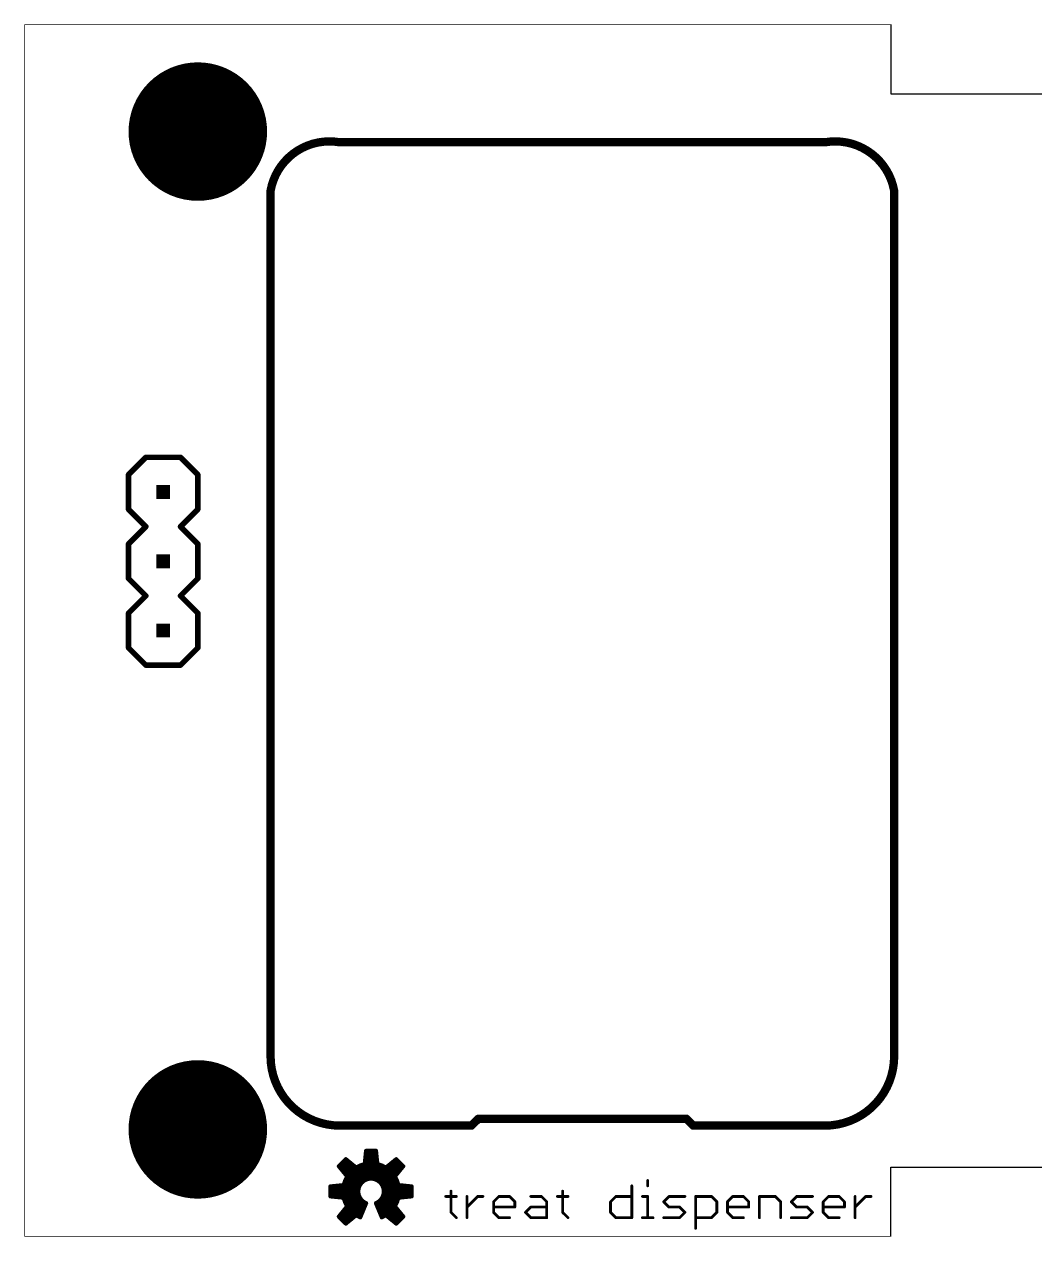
# Model space of a CAD drawing. Extents: x 0 to 3.61, y 0 to 1.75.
# Drawn here: x 0 to 1.458, y 0 to 1.75 of the extents above; entities that cross this region are included whole.
import ezdxf

# ---------------------------------------------------------------- set-up
doc = ezdxf.new("R2010")
doc.units = 0
for name, color, linetype in [('18', 94, 'CONTINUOUS'), ('20', 178, 'CONTINUOUS'), ('21', 2, 'CONTINUOUS'), ('51', 251, 'CONTINUOUS')]:
    doc.layers.add(name, color=color, linetype=linetype)

# ---------------------------------------------------------------- blocks, each defined once
blk = doc.blocks.new('RECT')
blk.add_solid([(-0.5, -0.5), (0.5, -0.5), (-0.5, 0.5), (0.5, 0.5)])
blk = doc.blocks.new('ROUNDV')
at = {"const_width": 0.5}
blk.add_lwpolyline([(0, -0.25, 1), (0, 0.25, 1), (0, -0.25)], format="xyb", dxfattribs=at)

msp = doc.modelspace()

# ---------------------------------------------------------------- linework, layer by layer
at = {"layer": '20'}
for p, q in [((1.25, 1.75), (1.25, 1.65)), ((1.25, 1.65), (2.25, 1.65)), ((1.25, 0), (1.25, 0.1)), ((1.25, 0.1), (2.25, 0.1))]:
    msp.add_line(p, q, dxfattribs=at)
at = {"layer": '20', "const_width": 0.000984}
for points in [[(0, 1.75), (0, 0)], [(1.25, 1.75), (0, 1.75)], [(0, 0), (1.25, 0)]]:
    msp.add_lwpolyline(points, dxfattribs=at)
at = {"layer": '20', "const_width": 0.000492}
for points in [[(0.000246, 1.75, 1), (-0.000246, 1.75)], [(0, 1.750246, 1), (0, 1.749754)], [(1.25, 1.749754, 1), (1.25, 1.750246)], [(0, 0.000246, 1), (0, -0.000246)], [(-0.000246, 0, 1), (0.000246, 0)], [(1.25, -0.000246, 1), (1.25, 0.000246)]]:
    msp.add_lwpolyline(points, format="xyb", dxfattribs=at)
at = {"layer": '21'}
for points, const_width in [([(0.455, 1.58, 0.414214), (0.355, 1.51)], 0.012), ([(0.455, 1.583, 1), (0.455, 1.577)], 0.006), ([(0.454479, 1.577046, 1), (0.455521, 1.582954)], 0.006), ([(1.255, 1.51, 0.414214), (1.155, 1.58)], 0.012), ([(1.154479, 1.582954, 1), (1.155521, 1.577046)], 0.006), ([(1.155, 1.577, 1), (1.155, 1.583)], 0.006), ([(0.358, 1.51, 1), (0.352, 1.51)], 0.006), ([(0.352046, 1.510521, 1), (0.357954, 1.509479)], 0.006), ([(1.258, 1.51, 1), (1.252, 1.51)], 0.006), ([(1.252046, 1.509479, 1), (1.257954, 1.510521)], 0.006), ([(0.175, 1.127, 1), (0.175, 1.123)], 0.004), ([(0.176414, 1.123586, 1), (0.173586, 1.126414)], 0.004), ([(0.226414, 1.126414, 1), (0.223586, 1.123586)], 0.004), ([(0.225, 1.123, 1), (0.225, 1.127)], 0.004), ([(0.152, 1.1, 1), (0.148, 1.1)], 0.004), ([(0.148586, 1.101414, 1), (0.151414, 1.098586)], 0.004), ([(0.252, 1.1, 1), (0.248, 1.1)], 0.004), ([(0.248586, 1.098586, 1), (0.251414, 1.101414)], 0.004), ([(0.151414, 1.051414, 1), (0.148586, 1.048586)], 0.004), ([(0.148, 1.05, 1), (0.152, 1.05)], 0.004), ([(0.248, 1.05, 1), (0.252, 1.05)], 0.004), ([(0.251414, 1.048586, 1), (0.248586, 1.051414)], 0.004), ([(0.176414, 1.023586, 1), (0.173586, 1.026414)], 0.004), ([(0.173586, 1.023586, 1), (0.176414, 1.026414)], 0.004), ([(0.226414, 1.026414, 1), (0.223586, 1.023586)], 0.004), ([(0.223586, 1.026414, 1), (0.226414, 1.023586)], 0.004), ([(0.152, 1, 1), (0.148, 1)], 0.004), ([(0.148586, 1.001414, 1), (0.151414, 0.998586)], 0.004), ([(0.252, 1, 1), (0.248, 1)], 0.004), ([(0.248586, 0.998586, 1), (0.251414, 1.001414)], 0.004), ([(0.151414, 0.951414, 1), (0.148586, 0.948586)], 0.004), ([(0.148, 0.95, 1), (0.152, 0.95)], 0.004), ([(0.248, 0.95, 1), (0.252, 0.95)], 0.004), ([(0.251414, 0.948586, 1), (0.248586, 0.951414)], 0.004), ([(0.176414, 0.923586, 1), (0.173586, 0.926414)], 0.004), ([(0.173586, 0.923586, 1), (0.176414, 0.926414)], 0.004), ([(0.226414, 0.926414, 1), (0.223586, 0.923586)], 0.004), ([(0.223586, 0.926414, 1), (0.226414, 0.923586)], 0.004), ([(0.152, 0.9, 1), (0.148, 0.9)], 0.004), ([(0.148586, 0.901414, 1), (0.151414, 0.898586)], 0.004), ([(0.252, 0.9, 1), (0.248, 0.9)], 0.004), ([(0.248586, 0.898586, 1), (0.251414, 0.901414)], 0.004), ([(0.151414, 0.851414, 1), (0.148586, 0.848586)], 0.004), ([(0.148, 0.85, 1), (0.152, 0.85)], 0.004), ([(0.248, 0.85, 1), (0.252, 0.85)], 0.004), ([(0.251414, 0.848586, 1), (0.248586, 0.851414)], 0.004), ([(0.175, 0.827, 1), (0.175, 0.823)], 0.004), ([(0.173586, 0.823586, 1), (0.176414, 0.826414)], 0.004), ([(0.223586, 0.826414, 1), (0.226414, 0.823586)], 0.004), ([(0.225, 0.823, 1), (0.225, 0.827)], 0.004), ([(0.355, 0.26, 0.414214), (0.455, 0.16)], 0.012), ([(0.358, 0.26, 1), (0.352, 0.26)], 0.006), ([(0.352, 0.26, 1), (0.358, 0.26)], 0.006), ([(1.155, 0.16, 0.414214), (1.255, 0.26)], 0.012), ([(1.258, 0.26, 1), (1.252, 0.26)], 0.006), ([(1.252, 0.26, 1), (1.258, 0.26)], 0.006), ([(0.655, 0.173, 1), (0.655, 0.167)], 0.006), ([(0.657121, 0.167879, 1), (0.652879, 0.172121)], 0.006), ([(0.957121, 0.172121, 1), (0.952879, 0.167879)], 0.006), ([(0.955, 0.167, 1), (0.955, 0.173)], 0.006), ([(0.455, 0.163, 1), (0.455, 0.157)], 0.006), ([(0.455, 0.157, 1), (0.455, 0.163)], 0.006), ([(0.642879, 0.162121, 1), (0.647121, 0.157879)], 0.006), ([(0.645, 0.157, 1), (0.645, 0.163)], 0.006), ([(0.965, 0.163, 1), (0.965, 0.157)], 0.006), ([(0.962879, 0.157879, 1), (0.967121, 0.162121)], 0.006), ([(1.155, 0.163, 1), (1.155, 0.157)], 0.006), ([(1.155, 0.157, 1), (1.155, 0.163)], 0.006), ([(0.492803, 0.125091, 1), (0.492803, 0.122138)], 0.002953), ([(0.494272, 0.123465, 1), (0.491334, 0.123764)], 0.002953), ([(0.508666, 0.123764, 1), (0.505728, 0.123465)], 0.002953), ([(0.507197, 0.122138, 1), (0.507197, 0.125091)], 0.002953), ([(0.458445, 0.107815, 1), (0.458445, 0.104862)], 0.002953), ([(0.464575, 0.11268, 1), (0.462709, 0.110391)], 0.002953), ([(0.464686, 0.110491, 1), (0.462598, 0.112579)], 0.002953), ([(0.470015, 0.104862, 1), (0.470015, 0.107815)], 0.002953), ([(0.484012, 0.103918, 1), (0.484912, 0.101106)], 0.002953), ([(0.485138, 0.1012, 1), (0.483786, 0.103825)], 0.002953), ([(0.489397, 0.104712, 1), (0.492335, 0.104414)], 0.002953), ([(0.491047, 0.107815, 1), (0.491047, 0.104862)], 0.002953), ([(0.491647, 0.11372, 1), (0.491647, 0.110768)], 0.002953), ([(0.491316, 0.103157, 1), (0.490416, 0.105969)], 0.002953), ([(0.492248, 0.119626, 1), (0.492248, 0.116673)], 0.002953), ([(0.509584, 0.105969, 1), (0.508684, 0.103157)], 0.002953), ([(0.507665, 0.104414, 1), (0.510603, 0.104712)], 0.002953), ([(0.507752, 0.116673, 1), (0.507752, 0.119626)], 0.002953), ([(0.508353, 0.110768, 1), (0.508353, 0.11372)], 0.002953), ([(0.508953, 0.104862, 1), (0.508953, 0.107815)], 0.002953), ([(0.516214, 0.103825, 1), (0.514862, 0.1012)], 0.002953), ([(0.515088, 0.101106, 1), (0.515988, 0.103918)], 0.002953), ([(0.529985, 0.107815, 1), (0.529985, 0.104862)], 0.002953), ([(0.537402, 0.112579, 1), (0.535314, 0.110491)], 0.002953), ([(0.537291, 0.110391, 1), (0.535425, 0.11268)], 0.002953), ([(0.541555, 0.104862, 1), (0.541555, 0.107815)], 0.002953), ([(0.454609, 0.102291, 1), (0.45232, 0.100425)], 0.002953), ([(0.452421, 0.102402, 1), (0.454509, 0.100314)], 0.002953), ([(0.454219, 0.101909, 1), (0.454219, 0.098957)], 0.002953), ([(0.459034, 0.096004, 1), (0.459034, 0.093051)], 0.002953), ([(0.463849, 0.090098, 1), (0.463849, 0.087146)], 0.002953), ([(0.466879, 0.08584, 1), (0.464254, 0.087192)], 0.002953), ([(0.464423, 0.085583, 1), (0.466711, 0.087449)], 0.002953), ([(0.477808, 0.100746, 1), (0.47916, 0.098121)], 0.002953), ([(0.477258, 0.098957, 1), (0.477258, 0.101909)], 0.002953), ([(0.477551, 0.098289, 1), (0.479417, 0.100577)], 0.002953), ([(0.480426, 0.101909, 1), (0.480426, 0.098957)], 0.002953), ([(0.519575, 0.098957, 1), (0.519575, 0.101909)], 0.002953), ([(0.520583, 0.100577, 1), (0.522449, 0.098289)], 0.002953), ([(0.52084, 0.098121, 1), (0.522192, 0.100746)], 0.002953), ([(0.522742, 0.101909, 1), (0.522742, 0.098957)], 0.002953), ([(0.533289, 0.087449, 1), (0.535577, 0.085583)], 0.002953), ([(0.535746, 0.087192, 1), (0.533121, 0.08584)], 0.002953), ([(0.53615, 0.087146, 1), (0.53615, 0.090098)], 0.002953), ([(0.540966, 0.093051, 1), (0.540966, 0.096004)], 0.002953), ([(0.54768, 0.100425, 1), (0.545391, 0.102291)], 0.002953), ([(0.545491, 0.100314, 1), (0.547579, 0.102402)], 0.002953), ([(0.545781, 0.098957, 1), (0.545781, 0.101909)], 0.002953), ([(0.441236, 0.073666, 1), (0.441535, 0.070728)], 0.002953), ([(0.442862, 0.072197, 1), (0.439909, 0.072197)], 0.002953), ([(0.441386, 0.072382, 1), (0.441386, 0.069429)], 0.002953), ([(0.459031, 0.074584, 1), (0.461843, 0.073684)], 0.002953), ([(0.461294, 0.078287, 1), (0.461294, 0.075335)], 0.002953), ([(0.460586, 0.072665, 1), (0.460288, 0.075603)], 0.002953), ([(0.461175, 0.081214, 1), (0.4638, 0.079862)], 0.002953), ([(0.463894, 0.080088, 1), (0.461082, 0.080988)], 0.002953), ([(0.46361, 0.084193, 1), (0.46361, 0.08124)], 0.002953), ([(0.480691, 0.069906, 1), (0.483455, 0.068865)], 0.002953), ([(0.483539, 0.069209, 1), (0.480607, 0.069563)], 0.002953), ([(0.482411, 0.074353, 1), (0.484848, 0.072686)], 0.002953), ([(0.485011, 0.072999, 1), (0.482248, 0.07404)], 0.002953), ([(0.482645, 0.069429, 1), (0.482645, 0.072382)], 0.002953), ([(0.485139, 0.078265, 1), (0.48711, 0.076066)], 0.002953), ([(0.487343, 0.076332, 1), (0.484906, 0.077999)], 0.002953), ([(0.485882, 0.075335, 1), (0.485882, 0.078287)], 0.002953), ([(0.488718, 0.081416, 1), (0.49011, 0.078811)], 0.002953), ([(0.490399, 0.079014, 1), (0.488429, 0.081213)], 0.002953), ([(0.492944, 0.083626, 1), (0.493677, 0.080765)], 0.002953), ([(0.494006, 0.080894, 1), (0.492614, 0.083498)], 0.002953), ([(0.495343, 0.08124, 1), (0.495343, 0.084193)], 0.002953), ([(0.497573, 0.084768, 1), (0.497605, 0.081816)], 0.002953), ([(0.497956, 0.081862, 1), (0.497223, 0.084722)], 0.002953), ([(0.502342, 0.084778, 1), (0.501671, 0.081902)], 0.002953), ([(0.502023, 0.081864, 1), (0.501991, 0.084816)], 0.002953), ([(0.50468, 0.084193, 1), (0.50468, 0.08124)], 0.002953), ([(0.506976, 0.083654, 1), (0.505641, 0.08102)], 0.002953), ([(0.505973, 0.080899, 1), (0.506644, 0.083775)], 0.002953), ([(0.51121, 0.08146, 1), (0.509288, 0.079219)], 0.002953), ([(0.509582, 0.079023, 1), (0.510916, 0.081657)], 0.002953), ([(0.514802, 0.078324, 1), (0.512402, 0.076604)], 0.002953), ([(0.51407, 0.078287, 1), (0.51407, 0.075335)], 0.002953), ([(0.512641, 0.076343, 1), (0.514563, 0.078584)], 0.002953), ([(0.517545, 0.074423, 1), (0.514805, 0.073323)], 0.002953), ([(0.514975, 0.073013, 1), (0.517375, 0.074733)], 0.002953), ([(0.517367, 0.072382, 1), (0.517367, 0.069429)], 0.002953), ([(0.519283, 0.069983, 1), (0.51636, 0.069565)], 0.002953), ([(0.516451, 0.069224, 1), (0.519191, 0.070324)], 0.002953), ([(0.538918, 0.080988, 1), (0.536106, 0.080088)], 0.002953), ([(0.5362, 0.079862, 1), (0.538825, 0.081214)], 0.002953), ([(0.53639, 0.08124, 1), (0.53639, 0.084193)], 0.002953), ([(0.539712, 0.075603, 1), (0.539414, 0.072665)], 0.002953), ([(0.538157, 0.073684, 1), (0.540969, 0.074584)], 0.002953), ([(0.538706, 0.075335, 1), (0.538706, 0.078287)], 0.002953), ([(0.560091, 0.072197, 1), (0.557138, 0.072197)], 0.002953), ([(0.558465, 0.070728, 1), (0.558764, 0.073666)], 0.002953), ([(0.558614, 0.069429, 1), (0.558614, 0.072382)], 0.002953), ([(0.877358, 0.073039, 1), (0.875358, 0.073039)], 0.002), ([(0.900377, 0.080712, 1), (0.898377, 0.080712)], 0.002), ([(0.898377, 0.073039, 1), (0.900377, 0.073039)], 0.002), ([(0.441535, 0.059272, 1), (0.441236, 0.056334)], 0.002953), ([(0.441386, 0.060571, 1), (0.441386, 0.057618)], 0.002953), ([(0.439909, 0.057803, 1), (0.442862, 0.057803)], 0.002953), ([(0.441386, 0.066476, 1), (0.441386, 0.063524)], 0.002953), ([(0.461843, 0.056316, 1), (0.459031, 0.055416)], 0.002953), ([(0.461294, 0.054665, 1), (0.461294, 0.051713)], 0.002953), ([(0.460288, 0.054397, 1), (0.460586, 0.057335)], 0.002953), ([(0.483009, 0.065173, 1), (0.480077, 0.064827)], 0.002953), ([(0.480078, 0.065177, 1), (0.483009, 0.064823)], 0.002953), ([(0.483438, 0.061202, 1), (0.480668, 0.06018)], 0.002953), ([(0.480587, 0.060518, 1), (0.483519, 0.060865)], 0.002953), ([(0.481543, 0.063524, 1), (0.481543, 0.066476)], 0.002953), ([(0.484782, 0.057441, 1), (0.482327, 0.0558)], 0.002953), ([(0.482169, 0.05611, 1), (0.48494, 0.057132)], 0.002953), ([(0.482642, 0.057618, 1), (0.482642, 0.060571)], 0.002953), ([(0.486967, 0.054097, 1), (0.484963, 0.051929)], 0.002953), ([(0.484738, 0.052193, 1), (0.487193, 0.053834)], 0.002953), ([(0.485848, 0.051713, 1), (0.485848, 0.054665)], 0.002953), ([(0.489872, 0.051357, 1), (0.48843, 0.04878)], 0.002953), ([(0.488149, 0.048984, 1), (0.490153, 0.051153)], 0.002953), ([(0.509903, 0.051194, 1), (0.511921, 0.049039)], 0.002953), ([(0.511637, 0.04883, 1), (0.510188, 0.051403)], 0.002953), ([(0.512899, 0.053943, 1), (0.515372, 0.05233)], 0.002953), ([(0.51417, 0.054665, 1), (0.51417, 0.051713)], 0.002953), ([(0.515145, 0.05206, 1), (0.513126, 0.054214)], 0.002953), ([(0.515156, 0.057327, 1), (0.517942, 0.056347)], 0.002953), ([(0.517785, 0.05603, 1), (0.515312, 0.057644)], 0.002953), ([(0.517342, 0.060571, 1), (0.517342, 0.057618)], 0.002953), ([(0.516544, 0.061149, 1), (0.519483, 0.06086)], 0.002953), ([(0.519407, 0.060515, 1), (0.516621, 0.061494)], 0.002953), ([(0.518407, 0.066476, 1), (0.518407, 0.063524)], 0.002953), ([(0.519916, 0.065256, 1), (0.516977, 0.065545)], 0.002953), ([(0.516985, 0.065192, 1), (0.519908, 0.06561)], 0.002953), ([(0.539414, 0.057335, 1), (0.539712, 0.054397)], 0.002953), ([(0.540969, 0.055416, 1), (0.538157, 0.056316)], 0.002953), ([(0.538706, 0.051713, 1), (0.538706, 0.054665)], 0.002953), ([(0.557138, 0.057803, 1), (0.560091, 0.057803)], 0.002953), ([(0.558764, 0.056334, 1), (0.558465, 0.059272)], 0.002953), ([(0.558614, 0.063524, 1), (0.558614, 0.066476)], 0.002953), ([(0.558614, 0.057618, 1), (0.558614, 0.060571)], 0.002953), ([(0.607796, 0.058693, 1), (0.607796, 0.056693)], 0.002), ([(0.616469, 0.065366, 1), (0.614469, 0.065366)], 0.002), ([(0.623142, 0.056693, 1), (0.623142, 0.058693)], 0.002), ([(0.639488, 0.057693, 1), (0.637488, 0.057693)], 0.002), ([(0.653835, 0.058693, 1), (0.653835, 0.056693)], 0.002), ([(0.654542, 0.056986, 1), (0.653128, 0.0584)], 0.002), ([(0.661508, 0.056693, 1), (0.661508, 0.058693)], 0.002), ([(0.684528, 0.058693, 1), (0.684528, 0.056693)], 0.002), ([(0.685235, 0.056986, 1), (0.68382, 0.0584)], 0.002), ([(0.700581, 0.0584, 1), (0.699167, 0.056986)], 0.002), ([(0.699874, 0.056693, 1), (0.699874, 0.058693)], 0.002), ([(0.730567, 0.058693, 1), (0.730567, 0.056693)], 0.002), ([(0.74662, 0.0584, 1), (0.745206, 0.056986)], 0.002), ([(0.745913, 0.056693, 1), (0.745913, 0.058693)], 0.002), ([(0.768933, 0.058693, 1), (0.768933, 0.056693)], 0.002), ([(0.777606, 0.065366, 1), (0.775606, 0.065366)], 0.002), ([(0.784279, 0.056693, 1), (0.784279, 0.058693)], 0.002), ([(0.853338, 0.058693, 1), (0.853338, 0.056693)], 0.002), ([(0.854045, 0.056986, 1), (0.852631, 0.0584)], 0.002), ([(0.876358, 0.056693, 1), (0.876358, 0.058693)], 0.002), ([(0.891704, 0.058693, 1), (0.891704, 0.056693)], 0.002), ([(0.900377, 0.057693, 1), (0.898377, 0.057693)], 0.002), ([(0.899377, 0.056693, 1), (0.899377, 0.058693)], 0.002), ([(0.93007, 0.058693, 1), (0.93007, 0.056693)], 0.002), ([(0.930777, 0.056986, 1), (0.929363, 0.0584)], 0.002), ([(0.95309, 0.056693, 1), (0.95309, 0.058693)], 0.002), ([(0.969436, 0.057693, 1), (0.967436, 0.057693)], 0.002), ([(0.968436, 0.058693, 1), (0.968436, 0.056693)], 0.002), ([(0.992163, 0.0584, 1), (0.990749, 0.056986)], 0.002), ([(0.991456, 0.056693, 1), (0.991456, 0.058693)], 0.002), ([(1.022149, 0.058693, 1), (1.022149, 0.056693)], 0.002), ([(1.022856, 0.056986, 1), (1.021442, 0.0584)], 0.002), ([(1.038202, 0.0584, 1), (1.036788, 0.056986)], 0.002), ([(1.037495, 0.056693, 1), (1.037495, 0.058693)], 0.002), ([(1.061515, 0.057693, 1), (1.059515, 0.057693)], 0.002), ([(1.060515, 0.058693, 1), (1.060515, 0.056693)], 0.002), ([(1.084241, 0.0584, 1), (1.082827, 0.056986)], 0.002), ([(1.083534, 0.056693, 1), (1.083534, 0.058693)], 0.002), ([(1.114227, 0.058693, 1), (1.114227, 0.056693)], 0.002), ([(1.114934, 0.056986, 1), (1.11352, 0.0584)], 0.002), ([(1.137247, 0.056693, 1), (1.137247, 0.058693)], 0.002), ([(1.160266, 0.058693, 1), (1.160266, 0.056693)], 0.002), ([(1.160973, 0.056986, 1), (1.159559, 0.0584)], 0.002), ([(1.17632, 0.0584, 1), (1.174906, 0.056986)], 0.002), ([(1.175613, 0.056693, 1), (1.175613, 0.058693)], 0.002), ([(1.199633, 0.057693, 1), (1.197633, 0.057693)], 0.002), ([(1.213979, 0.058693, 1), (1.213979, 0.056693)], 0.002), ([(1.214686, 0.056986, 1), (1.213272, 0.0584)], 0.002), ([(1.221652, 0.056693, 1), (1.221652, 0.058693)], 0.002), ([(0.459034, 0.036949, 1), (0.459034, 0.033996)], 0.002953), ([(0.4638, 0.050138, 1), (0.461175, 0.048786)], 0.002953), ([(0.461082, 0.049012, 1), (0.463894, 0.049912)], 0.002953), ([(0.46361, 0.04876, 1), (0.46361, 0.045807)], 0.002953), ([(0.46385, 0.042854, 1), (0.46385, 0.039902)], 0.002953), ([(0.464254, 0.042808, 1), (0.466879, 0.04416)], 0.002953), ([(0.466711, 0.042551, 1), (0.464423, 0.044417)], 0.002953), ([(0.487768, 0.033996, 1), (0.487768, 0.036949)], 0.002953), ([(0.490215, 0.039902, 1), (0.490215, 0.042854)], 0.002953), ([(0.494301, 0.047384, 1), (0.491573, 0.048514)], 0.002953), ([(0.492216, 0.046661, 1), (0.493658, 0.049237)], 0.002953), ([(0.492661, 0.045807, 1), (0.492661, 0.04876)], 0.002953), ([(0.508427, 0.048514, 1), (0.505699, 0.047384)], 0.002953), ([(0.506338, 0.049235, 1), (0.507787, 0.046662)], 0.002953), ([(0.507339, 0.04876, 1), (0.507339, 0.045807)], 0.002953), ([(0.509785, 0.042854, 1), (0.509785, 0.039902)], 0.002953), ([(0.512232, 0.036949, 1), (0.512232, 0.033996)], 0.002953), ([(0.535577, 0.044417, 1), (0.533289, 0.042551)], 0.002953), ([(0.533121, 0.04416, 1), (0.535746, 0.042808)], 0.002953), ([(0.536106, 0.049912, 1), (0.538918, 0.049012)], 0.002953), ([(0.536151, 0.039902, 1), (0.536151, 0.042854)], 0.002953), ([(0.538825, 0.048786, 1), (0.5362, 0.050138)], 0.002953), ([(0.53639, 0.045807, 1), (0.53639, 0.04876)], 0.002953), ([(0.540966, 0.033996, 1), (0.540966, 0.036949)], 0.002953), ([(0.616176, 0.03538, 1), (0.614762, 0.033966)], 0.002), ([(0.614469, 0.034673, 1), (0.616469, 0.034673)], 0.002), ([(0.637781, 0.043053, 1), (0.639196, 0.041639)], 0.002), ([(0.677854, 0.05002, 1), (0.675854, 0.05002)], 0.002), ([(0.676147, 0.050727, 1), (0.677562, 0.049312)], 0.002), ([(0.676854, 0.043346, 1), (0.676854, 0.041346)], 0.002), ([(0.677562, 0.03538, 1), (0.676147, 0.033966)], 0.002), ([(0.675854, 0.034673, 1), (0.677854, 0.034673)], 0.002), ([(0.708547, 0.05002, 1), (0.706547, 0.05002)], 0.002), ([(0.706547, 0.042346, 1), (0.708547, 0.042346)], 0.002), ([(0.70684, 0.049312, 1), (0.708254, 0.050727)], 0.002), ([(0.707547, 0.041346, 1), (0.707547, 0.043346)], 0.002), ([(0.723601, 0.03538, 1), (0.722187, 0.033966)], 0.002), ([(0.722187, 0.03538, 1), (0.723601, 0.033966)], 0.002), ([(0.730567, 0.043346, 1), (0.730567, 0.041346)], 0.002), ([(0.731274, 0.041639, 1), (0.72986, 0.043053)], 0.002), ([(0.754586, 0.05002, 1), (0.752586, 0.05002)], 0.002), ([(0.752879, 0.049312, 1), (0.754294, 0.050727)], 0.002), ([(0.753586, 0.041346, 1), (0.753586, 0.043346)], 0.002), ([(0.777313, 0.03538, 1), (0.775899, 0.033966)], 0.002), ([(0.775606, 0.034673, 1), (0.777606, 0.034673)], 0.002), ([(0.846665, 0.05002, 1), (0.844665, 0.05002)], 0.002), ([(0.844958, 0.050727, 1), (0.846372, 0.049312)], 0.002), ([(0.846372, 0.03538, 1), (0.844958, 0.033966)], 0.002), ([(0.844665, 0.034673, 1), (0.846665, 0.034673)], 0.002), ([(0.923104, 0.050727, 1), (0.92169, 0.049312)], 0.002), ([(0.92169, 0.050727, 1), (0.923104, 0.049312)], 0.002), ([(0.93007, 0.043346, 1), (0.93007, 0.041346)], 0.002), ([(0.929363, 0.041639, 1), (0.930777, 0.043053)], 0.002), ([(0.946124, 0.043053, 1), (0.944709, 0.041639)], 0.002), ([(0.945417, 0.041346, 1), (0.945417, 0.043346)], 0.002), ([(0.953797, 0.033966, 1), (0.952383, 0.03538)], 0.002), ([(0.952383, 0.033966, 1), (0.953797, 0.03538)], 0.002), ([(1.000129, 0.05002, 1), (0.998129, 0.05002)], 0.002), ([(0.998129, 0.034673, 1), (1.000129, 0.034673)], 0.002), ([(0.998422, 0.049312, 1), (0.999836, 0.050727)], 0.002), ([(0.999836, 0.033966, 1), (0.998422, 0.03538)], 0.002), ([(1.013768, 0.050727, 1), (1.015183, 0.049312)], 0.002), ([(1.015183, 0.03538, 1), (1.013768, 0.033966)], 0.002), ([(1.015476, 0.05002, 1), (1.013476, 0.05002)], 0.002), ([(1.014476, 0.043346, 1), (1.014476, 0.041346)], 0.002), ([(1.013476, 0.034673, 1), (1.015476, 0.034673)], 0.002), ([(1.046168, 0.05002, 1), (1.044168, 0.05002)], 0.002), ([(1.044168, 0.042346, 1), (1.046168, 0.042346)], 0.002), ([(1.044461, 0.049312, 1), (1.045875, 0.050727)], 0.002), ([(1.045168, 0.041346, 1), (1.045168, 0.043346)], 0.002), ([(1.092208, 0.05002, 1), (1.090208, 0.05002)], 0.002), ([(1.0905, 0.049312, 1), (1.091915, 0.050727)], 0.002), ([(1.107261, 0.050727, 1), (1.105847, 0.049312)], 0.002), ([(1.105847, 0.050727, 1), (1.107261, 0.049312)], 0.002), ([(1.114227, 0.043346, 1), (1.114227, 0.041346)], 0.002), ([(1.11352, 0.041639, 1), (1.114934, 0.043053)], 0.002), ([(1.130281, 0.043053, 1), (1.128866, 0.041639)], 0.002), ([(1.129574, 0.041346, 1), (1.129574, 0.043346)], 0.002), ([(1.137954, 0.033966, 1), (1.13654, 0.03538)], 0.002), ([(1.13654, 0.033966, 1), (1.137954, 0.03538)], 0.002), ([(1.153593, 0.05002, 1), (1.151593, 0.05002)], 0.002), ([(1.151886, 0.050727, 1), (1.1533, 0.049312)], 0.002), ([(1.152593, 0.043346, 1), (1.152593, 0.041346)], 0.002), ([(1.1533, 0.03538, 1), (1.151886, 0.033966)], 0.002), ([(1.151593, 0.034673, 1), (1.153593, 0.034673)], 0.002), ([(1.184286, 0.05002, 1), (1.182286, 0.05002)], 0.002), ([(1.182286, 0.042346, 1), (1.184286, 0.042346)], 0.002), ([(1.182579, 0.049312, 1), (1.183993, 0.050727)], 0.002), ([(1.183286, 0.041346, 1), (1.183286, 0.043346)], 0.002), ([(1.197925, 0.043053, 1), (1.19934, 0.041639)], 0.002), ([(0.45232, 0.029575, 1), (0.454609, 0.027709)], 0.002953), ([(0.454509, 0.029686, 1), (0.452421, 0.027598)], 0.002953), ([(0.454219, 0.031043, 1), (0.454219, 0.028091)], 0.002953), ([(0.458445, 0.025138, 1), (0.458445, 0.022185)], 0.002953), ([(0.462709, 0.019609, 1), (0.464575, 0.01732)], 0.002953), ([(0.462598, 0.017421, 1), (0.464686, 0.019509)], 0.002953), ([(0.470015, 0.022185, 1), (0.470015, 0.025138)], 0.002953), ([(0.47916, 0.031879, 1), (0.477808, 0.029254)], 0.002953), ([(0.477258, 0.028091, 1), (0.477258, 0.031043)], 0.002953), ([(0.479417, 0.029423, 1), (0.477551, 0.031711)], 0.002953), ([(0.480425, 0.031043, 1), (0.480425, 0.028091)], 0.002953), ([(0.483097, 0.028053, 1), (0.485825, 0.026923)], 0.002953), ([(0.483785, 0.026176, 1), (0.485137, 0.028801)], 0.002953), ([(0.485322, 0.028091, 1), (0.485322, 0.031043)], 0.002953), ([(0.514678, 0.031043, 1), (0.514678, 0.028091)], 0.002953), ([(0.514863, 0.028801, 1), (0.516215, 0.026176)], 0.002953), ([(0.514175, 0.026923, 1), (0.516903, 0.028053)], 0.002953), ([(0.519575, 0.028091, 1), (0.519575, 0.031043)], 0.002953), ([(0.522449, 0.031711, 1), (0.520583, 0.029423)], 0.002953), ([(0.522192, 0.029254, 1), (0.52084, 0.031879)], 0.002953), ([(0.522742, 0.031043, 1), (0.522742, 0.028091)], 0.002953), ([(0.529985, 0.025138, 1), (0.529985, 0.022185)], 0.002953), ([(0.535314, 0.019509, 1), (0.537402, 0.017421)], 0.002953), ([(0.535425, 0.01732, 1), (0.537291, 0.019609)], 0.002953), ([(0.541555, 0.022185, 1), (0.541555, 0.025138)], 0.002953), ([(0.545391, 0.027709, 1), (0.54768, 0.029575)], 0.002953), ([(0.547579, 0.027598, 1), (0.545491, 0.029686)], 0.002953), ([(0.545781, 0.028091, 1), (0.545781, 0.031043)], 0.002953), ([(0.622435, 0.026293, 1), (0.623849, 0.027707)], 0.002), ([(0.637488, 0.027, 1), (0.639488, 0.027)], 0.002), ([(0.684528, 0.028, 1), (0.684528, 0.026)], 0.002), ([(0.68382, 0.026293, 1), (0.685235, 0.027707)], 0.002), ([(0.699874, 0.026, 1), (0.699874, 0.028)], 0.002), ([(0.730567, 0.028, 1), (0.730567, 0.026)], 0.002), ([(0.72986, 0.026293, 1), (0.731274, 0.027707)], 0.002), ([(0.752586, 0.027, 1), (0.754586, 0.027)], 0.002), ([(0.753586, 0.026, 1), (0.753586, 0.028)], 0.002), ([(0.783572, 0.026293, 1), (0.784986, 0.027707)], 0.002), ([(0.853338, 0.028, 1), (0.853338, 0.026)], 0.002), ([(0.852631, 0.026293, 1), (0.854045, 0.027707)], 0.002), ([(0.875358, 0.027, 1), (0.877358, 0.027)], 0.002), ([(0.876358, 0.026, 1), (0.876358, 0.028)], 0.002), ([(0.891704, 0.028, 1), (0.891704, 0.026)], 0.002), ([(0.898377, 0.027, 1), (0.900377, 0.027)], 0.002), ([(0.907051, 0.026, 1), (0.907051, 0.028)], 0.002), ([(0.922397, 0.028, 1), (0.922397, 0.026)], 0.002), ([(0.944709, 0.027707, 1), (0.946124, 0.026293)], 0.002), ([(0.945417, 0.026, 1), (0.945417, 0.028)], 0.002), ([(0.968436, 0.028, 1), (0.968436, 0.026)], 0.002), ([(0.990749, 0.027707, 1), (0.992163, 0.026293)], 0.002), ([(0.991456, 0.026, 1), (0.991456, 0.028)], 0.002), ([(1.022149, 0.028, 1), (1.022149, 0.026)], 0.002), ([(1.021442, 0.026293, 1), (1.022856, 0.027707)], 0.002), ([(1.037495, 0.026, 1), (1.037495, 0.028)], 0.002), ([(1.059515, 0.027, 1), (1.061515, 0.027)], 0.002), ([(1.090208, 0.027, 1), (1.092208, 0.027)], 0.002), ([(1.106554, 0.028, 1), (1.106554, 0.026)], 0.002), ([(1.128866, 0.027707, 1), (1.130281, 0.026293)], 0.002), ([(1.129574, 0.026, 1), (1.129574, 0.028)], 0.002), ([(1.160266, 0.028, 1), (1.160266, 0.026)], 0.002), ([(1.159559, 0.026293, 1), (1.160973, 0.027707)], 0.002), ([(1.175613, 0.026, 1), (1.175613, 0.028)], 0.002), ([(1.197633, 0.027, 1), (1.199633, 0.027)], 0.002), ([(0.967436, 0.011654, 1), (0.969436, 0.011654)], 0.002)]:
    msp.add_lwpolyline(points, format="xyb", dxfattribs=dict(at, const_width=const_width))
for points, const_width in [([(1.155, 1.58), (0.455, 1.58)], 0.012), ([(0.355, 1.51), (0.355, 0.26)], 0.012), ([(1.255, 0.26), (1.255, 1.51)], 0.012), ([(0.15, 1.1), (0.175, 1.125)], 0.008), ([(0.175, 1.125), (0.225, 1.125)], 0.008), ([(0.225, 1.125), (0.25, 1.1)], 0.008), ([(0.15, 1.05), (0.15, 1.1)], 0.008), ([(0.25, 1.1), (0.25, 1.05)], 0.008), ([(0.175, 1.025), (0.15, 1.05)], 0.008), ([(0.25, 1.05), (0.225, 1.025)], 0.008), ([(0.15, 1), (0.175, 1.025)], 0.008), ([(0.225, 1.025), (0.25, 1)], 0.008), ([(0.15, 0.95), (0.15, 1)], 0.008), ([(0.25, 1), (0.25, 0.95)], 0.008), ([(0.175, 0.925), (0.15, 0.95)], 0.008), ([(0.25, 0.95), (0.225, 0.925)], 0.008), ([(0.15, 0.9), (0.175, 0.925)], 0.008), ([(0.225, 0.925), (0.25, 0.9)], 0.008), ([(0.15, 0.85), (0.15, 0.9)], 0.008), ([(0.25, 0.9), (0.25, 0.85)], 0.008), ([(0.15, 0.85), (0.175, 0.825)], 0.008), ([(0.225, 0.825), (0.25, 0.85)], 0.008), ([(0.175, 0.825), (0.225, 0.825)], 0.008), ([(0.645, 0.16), (0.655, 0.17)], 0.012), ([(0.655, 0.17), (0.955, 0.17)], 0.012), ([(0.955, 0.17), (0.965, 0.16)], 0.012), ([(0.455, 0.16), (0.645, 0.16)], 0.012), ([(0.965, 0.16), (1.155, 0.16)], 0.012), ([(0.492803, 0.123614), (0.490866, 0.104563)], 0.005906), ([(0.507197, 0.123614), (0.492803, 0.123614)], 0.005906), ([(0.509134, 0.104563), (0.507197, 0.123614)], 0.005906), ([(0.463642, 0.111535), (0.453465, 0.101358)], 0.005906), ([(0.458445, 0.106339), (0.470015, 0.106339)], 0.005906), ([(0.478484, 0.099433), (0.463642, 0.111535)], 0.005906), ([(0.484462, 0.102512), (0.478484, 0.099433)], 0.005906), ([(0.490866, 0.104563), (0.484462, 0.102512)], 0.005906), ([(0.491047, 0.106339), (0.508953, 0.106339)], 0.005906), ([(0.491647, 0.112244), (0.508353, 0.112244)], 0.005906), ([(0.492248, 0.11815), (0.507752, 0.11815)], 0.005906), ([(0.515538, 0.102512), (0.509134, 0.104563)], 0.005906), ([(0.521516, 0.099433), (0.515538, 0.102512)], 0.005906), ([(0.536358, 0.111535), (0.521516, 0.099433)], 0.005906), ([(0.529985, 0.106339), (0.541555, 0.106339)], 0.005906), ([(0.546535, 0.101358), (0.536358, 0.111535)], 0.005906), ([(0.453465, 0.101358), (0.465567, 0.086516)], 0.005906), ([(0.454219, 0.100433), (0.477258, 0.100433)], 0.005906), ([(0.459034, 0.094528), (0.540966, 0.094528)], 0.005906), ([(0.465567, 0.086516), (0.462488, 0.080538)], 0.005906), ([(0.463849, 0.088622), (0.53615, 0.088622)], 0.005906), ([(0.480426, 0.100433), (0.519575, 0.100433)], 0.005906), ([(0.522742, 0.100433), (0.545781, 0.100433)], 0.005906), ([(0.534433, 0.086516), (0.546535, 0.101358)], 0.005906), ([(0.537512, 0.080538), (0.534433, 0.086516)], 0.005906), ([(0.460437, 0.074134), (0.441386, 0.072197)], 0.005906), ([(0.441386, 0.072197), (0.441386, 0.057803)], 0.005906), ([(0.441386, 0.070906), (0.482645, 0.070906)], 0.005906), ([(0.462488, 0.080538), (0.460437, 0.074134)], 0.005906), ([(0.461294, 0.076811), (0.485882, 0.076811)], 0.005906), ([(0.46361, 0.082717), (0.495343, 0.082717)], 0.005906), ([(0.481543, 0.065), (0.482073, 0.069386)], 0.005906), ([(0.482073, 0.069386), (0.48363, 0.07352)], 0.005906), ([(0.48363, 0.07352), (0.486124, 0.077165)], 0.005906), ([(0.486124, 0.077165), (0.489414, 0.080114)], 0.005906), ([(0.489414, 0.080114), (0.49331, 0.082196)], 0.005906), ([(0.49331, 0.082196), (0.497589, 0.083292)], 0.005906), ([(0.497589, 0.083292), (0.502007, 0.08334)], 0.005906), ([(0.502007, 0.08334), (0.506309, 0.082337)], 0.005906), ([(0.50468, 0.082717), (0.53639, 0.082717)], 0.005906), ([(0.506309, 0.082337), (0.510249, 0.08034)], 0.005906), ([(0.510249, 0.08034), (0.513602, 0.077464)], 0.005906), ([(0.513602, 0.077464), (0.516175, 0.073873)], 0.005906), ([(0.51407, 0.076811), (0.538706, 0.076811)], 0.005906), ([(0.516175, 0.073873), (0.517821, 0.069774)], 0.005906), ([(0.517367, 0.070906), (0.558614, 0.070906)], 0.005906), ([(0.517821, 0.069774), (0.518446, 0.065401)], 0.005906), ([(0.539563, 0.074134), (0.537512, 0.080538)], 0.005906), ([(0.558614, 0.072197), (0.539563, 0.074134)], 0.005906), ([(0.558614, 0.057803), (0.558614, 0.072197)], 0.005906), ([(0.876358, 0.073039), (0.876358, 0.027)], 0.004), ([(0.899377, 0.080712), (0.899377, 0.073039)], 0.004), ([(0.441386, 0.065), (0.481543, 0.065)], 0.005906), ([(0.441386, 0.059094), (0.482642, 0.059094)], 0.005906), ([(0.441386, 0.057803), (0.460437, 0.055866)], 0.005906), ([(0.460437, 0.055866), (0.462488, 0.049462)], 0.005906), ([(0.461294, 0.053189), (0.485848, 0.053189)], 0.005906), ([(0.482053, 0.060691), (0.481543, 0.065)], 0.005906), ([(0.483555, 0.056621), (0.482053, 0.060691)], 0.005906), ([(0.485965, 0.053013), (0.483555, 0.056621)], 0.005906), ([(0.489151, 0.050068), (0.485965, 0.053013)], 0.005906), ([(0.492937, 0.047949), (0.489151, 0.050068)], 0.005906), ([(0.510912, 0.050117), (0.507063, 0.047949)], 0.005906), ([(0.514136, 0.053137), (0.510912, 0.050117)], 0.005906), ([(0.516549, 0.056837), (0.514136, 0.053137)], 0.005906), ([(0.51417, 0.053189), (0.538706, 0.053189)], 0.005906), ([(0.518014, 0.061005), (0.516549, 0.056837)], 0.005906), ([(0.517342, 0.059094), (0.558614, 0.059094)], 0.005906), ([(0.518446, 0.065401), (0.518014, 0.061005)], 0.005906), ([(0.518407, 0.065), (0.558614, 0.065)], 0.005906), ([(0.537512, 0.049462), (0.539563, 0.055866)], 0.005906), ([(0.539563, 0.055866), (0.558614, 0.057803)], 0.005906), ([(0.607796, 0.057693), (0.623142, 0.057693)], 0.004), ([(0.615469, 0.065366), (0.615469, 0.034673)], 0.004), ([(0.638488, 0.027), (0.638488, 0.057693)], 0.004), ([(0.638488, 0.042346), (0.653835, 0.057693)], 0.004), ([(0.653835, 0.057693), (0.661508, 0.057693)], 0.004), ([(0.676854, 0.05002), (0.684528, 0.057693)], 0.004), ([(0.684528, 0.057693), (0.699874, 0.057693)], 0.004), ([(0.699874, 0.057693), (0.707547, 0.05002)], 0.004), ([(0.730567, 0.057693), (0.745913, 0.057693)], 0.004), ([(0.745913, 0.057693), (0.753586, 0.05002)], 0.004), ([(0.768933, 0.057693), (0.784279, 0.057693)], 0.004), ([(0.776606, 0.065366), (0.776606, 0.034673)], 0.004), ([(0.845665, 0.05002), (0.853338, 0.057693)], 0.004), ([(0.853338, 0.057693), (0.876358, 0.057693)], 0.004), ([(0.891704, 0.057693), (0.899377, 0.057693)], 0.004), ([(0.899377, 0.057693), (0.899377, 0.027)], 0.004), ([(0.922397, 0.05002), (0.93007, 0.057693)], 0.004), ([(0.93007, 0.057693), (0.95309, 0.057693)], 0.004), ([(0.968436, 0.011654), (0.968436, 0.057693)], 0.004), ([(0.968436, 0.057693), (0.991456, 0.057693)], 0.004), ([(0.991456, 0.057693), (0.999129, 0.05002)], 0.004), ([(1.014476, 0.05002), (1.022149, 0.057693)], 0.004), ([(1.022149, 0.057693), (1.037495, 0.057693)], 0.004), ([(1.037495, 0.057693), (1.045168, 0.05002)], 0.004), ([(1.060515, 0.027), (1.060515, 0.057693)], 0.004), ([(1.060515, 0.057693), (1.083534, 0.057693)], 0.004), ([(1.083534, 0.057693), (1.091208, 0.05002)], 0.004), ([(1.106554, 0.05002), (1.114227, 0.057693)], 0.004), ([(1.114227, 0.057693), (1.137247, 0.057693)], 0.004), ([(1.152593, 0.05002), (1.160266, 0.057693)], 0.004), ([(1.160266, 0.057693), (1.175613, 0.057693)], 0.004), ([(1.175613, 0.057693), (1.183286, 0.05002)], 0.004), ([(1.198633, 0.027), (1.198633, 0.057693)], 0.004), ([(1.198633, 0.042346), (1.213979, 0.057693)], 0.004), ([(1.213979, 0.057693), (1.221652, 0.057693)], 0.004), ([(0.465567, 0.043484), (0.453465, 0.028642)], 0.005906), ([(0.459034, 0.035472), (0.487768, 0.035472)], 0.005906), ([(0.462488, 0.049462), (0.465567, 0.043484)], 0.005906), ([(0.46361, 0.047283), (0.492661, 0.047283)], 0.005906), ([(0.46385, 0.041378), (0.490215, 0.041378)], 0.005906), ([(0.484461, 0.027488), (0.492937, 0.047949)], 0.005906), ([(0.507063, 0.047949), (0.515539, 0.027488)], 0.005906), ([(0.507339, 0.047283), (0.53639, 0.047283)], 0.005906), ([(0.509785, 0.041378), (0.536151, 0.041378)], 0.005906), ([(0.512232, 0.035472), (0.540966, 0.035472)], 0.005906), ([(0.534433, 0.043484), (0.537512, 0.049462)], 0.005906), ([(0.546535, 0.028642), (0.534433, 0.043484)], 0.005906), ([(0.615469, 0.034673), (0.623142, 0.027)], 0.004), ([(0.676854, 0.034673), (0.676854, 0.05002)], 0.004), ([(0.707547, 0.042346), (0.676854, 0.042346)], 0.004), ([(0.684528, 0.027), (0.676854, 0.034673)], 0.004), ([(0.707547, 0.05002), (0.707547, 0.042346)], 0.004), ([(0.722894, 0.034673), (0.730567, 0.042346)], 0.004), ([(0.730567, 0.027), (0.722894, 0.034673)], 0.004), ([(0.730567, 0.042346), (0.753586, 0.042346)], 0.004), ([(0.753586, 0.05002), (0.753586, 0.027)], 0.004), ([(0.776606, 0.034673), (0.784279, 0.027)], 0.004), ([(0.845665, 0.034673), (0.845665, 0.05002)], 0.004), ([(0.853338, 0.027), (0.845665, 0.034673)], 0.004), ([(0.93007, 0.042346), (0.922397, 0.05002)], 0.004), ([(0.945417, 0.042346), (0.93007, 0.042346)], 0.004), ([(0.95309, 0.034673), (0.945417, 0.042346)], 0.004), ([(0.945417, 0.027), (0.95309, 0.034673)], 0.004), ([(0.999129, 0.034673), (0.991456, 0.027)], 0.004), ([(0.999129, 0.05002), (0.999129, 0.034673)], 0.004), ([(1.014476, 0.034673), (1.014476, 0.05002)], 0.004), ([(1.045168, 0.042346), (1.014476, 0.042346)], 0.004), ([(1.022149, 0.027), (1.014476, 0.034673)], 0.004), ([(1.045168, 0.05002), (1.045168, 0.042346)], 0.004), ([(1.091208, 0.05002), (1.091208, 0.027)], 0.004), ([(1.114227, 0.042346), (1.106554, 0.05002)], 0.004), ([(1.129574, 0.042346), (1.114227, 0.042346)], 0.004), ([(1.137247, 0.034673), (1.129574, 0.042346)], 0.004), ([(1.129574, 0.027), (1.137247, 0.034673)], 0.004), ([(1.152593, 0.034673), (1.152593, 0.05002)], 0.004), ([(1.183286, 0.042346), (1.152593, 0.042346)], 0.004), ([(1.160266, 0.027), (1.152593, 0.034673)], 0.004), ([(1.183286, 0.05002), (1.183286, 0.042346)], 0.004), ([(0.453465, 0.028642), (0.463642, 0.018465)], 0.005906), ([(0.454219, 0.029567), (0.477258, 0.029567)], 0.005906), ([(0.458445, 0.023661), (0.470015, 0.023661)], 0.005906), ([(0.463642, 0.018465), (0.478484, 0.030567)], 0.005906), ([(0.478484, 0.030567), (0.484461, 0.027488)], 0.005906), ([(0.480425, 0.029567), (0.485322, 0.029567)], 0.005906), ([(0.514678, 0.029567), (0.519575, 0.029567)], 0.005906), ([(0.515539, 0.027488), (0.521516, 0.030567)], 0.005906), ([(0.521516, 0.030567), (0.536358, 0.018465)], 0.005906), ([(0.522742, 0.029567), (0.545781, 0.029567)], 0.005906), ([(0.529985, 0.023661), (0.541555, 0.023661)], 0.005906), ([(0.536358, 0.018465), (0.546535, 0.028642)], 0.005906), ([(0.699874, 0.027), (0.684528, 0.027)], 0.004), ([(0.753586, 0.027), (0.730567, 0.027)], 0.004), ([(0.876358, 0.027), (0.853338, 0.027)], 0.004), ([(0.891704, 0.027), (0.907051, 0.027)], 0.004), ([(0.922397, 0.027), (0.945417, 0.027)], 0.004), ([(0.991456, 0.027), (0.968436, 0.027)], 0.004), ([(1.037495, 0.027), (1.022149, 0.027)], 0.004), ([(1.106554, 0.027), (1.129574, 0.027)], 0.004), ([(1.175613, 0.027), (1.160266, 0.027)], 0.004)]:
    msp.add_lwpolyline(points, dxfattribs=dict(at, const_width=const_width))

# ---------------------------------------------------------------- block references
at = {"layer": '18', "xscale": 0.2, "yscale": 0.2}
for p in [(0.25, 1.5955), (0.25, 0.1545)]:
    msp.add_blockref('ROUNDV', p, dxfattribs=at)
at = {"layer": '51', "xscale": 0.02, "yscale": 0.02, "rotation": 90}
for p in [(0.2, 1.075), (0.2, 0.975), (0.2, 0.875)]:
    msp.add_blockref('RECT', p, dxfattribs=at)

doc.saveas('drawing.dxf')
